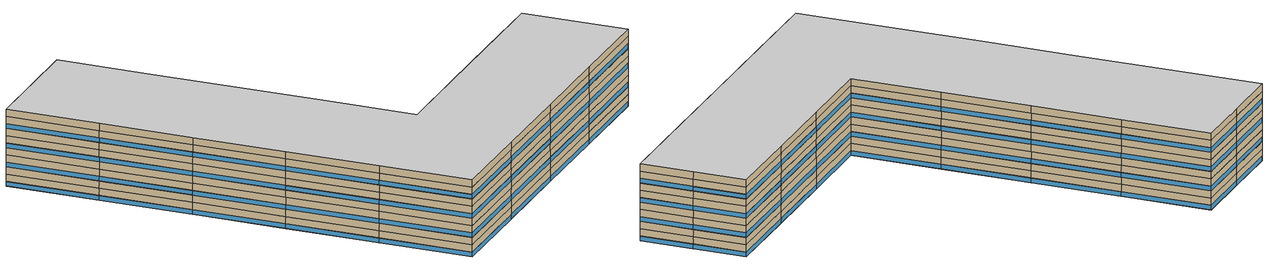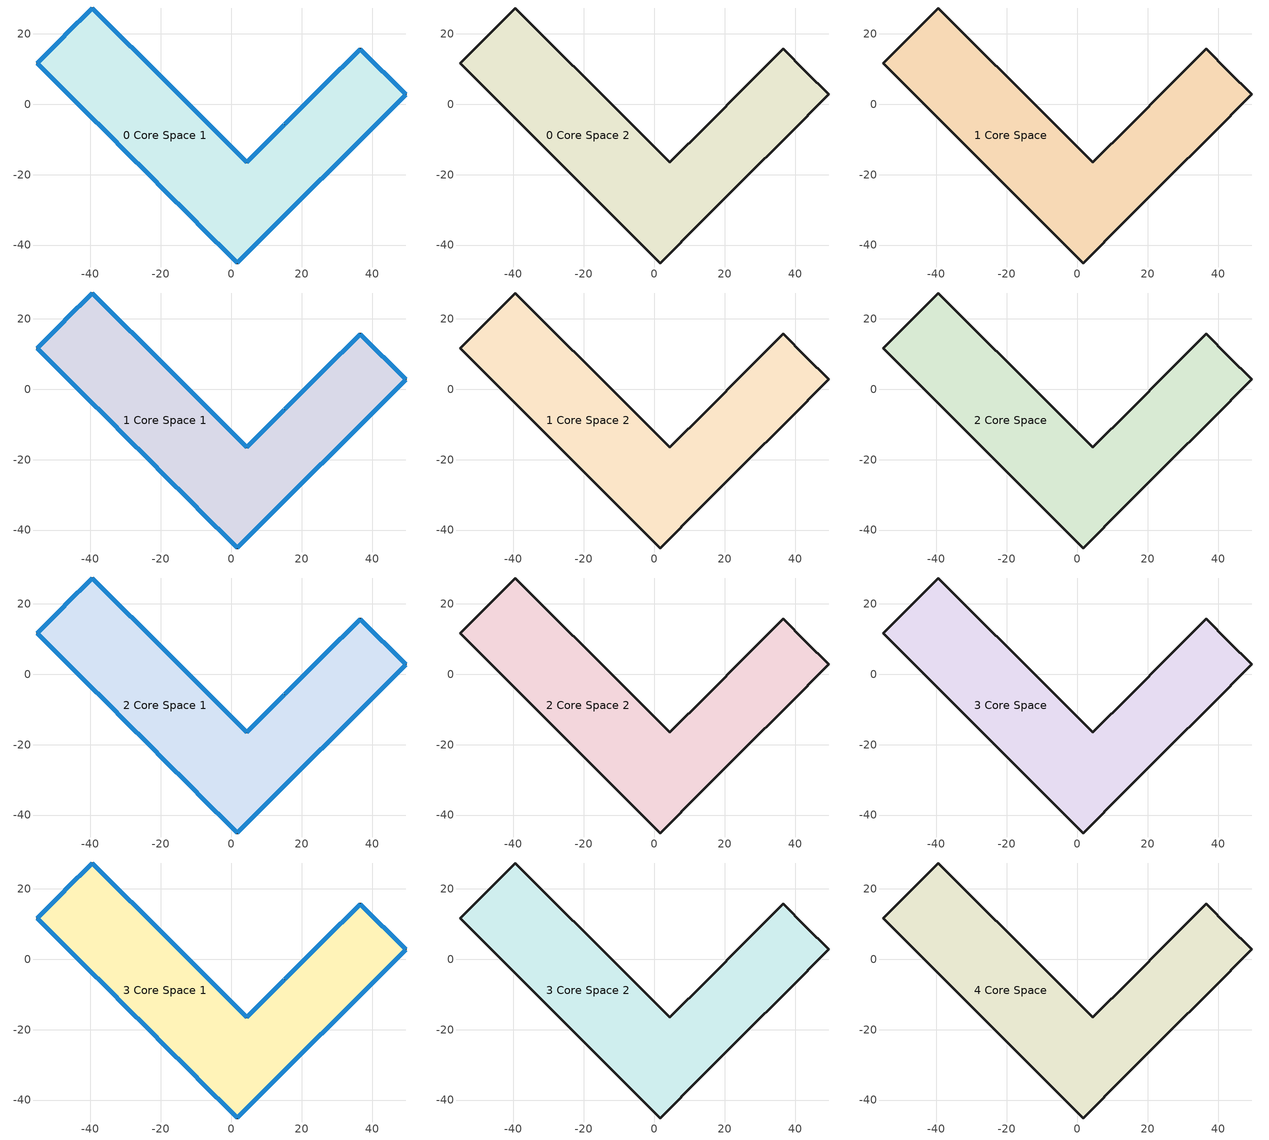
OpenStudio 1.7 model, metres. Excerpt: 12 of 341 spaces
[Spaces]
0 Core Space 1
 floor to 0 Core Space: -55.06,11.67 -47.23,19.49 -39.41,27.31 -28.45,16.36 -17.5,5.4 -6.54,-5.56 4.42,-16.51 15.15,-5.78 25.89,4.95 36.62,15.69 43.09,9.22 49.55,2.76 37.59,-9.2 25.63,-21.17 13.67,-33.13 1.7,-45.09 -9.65,-33.74 -21,-22.39 -32.35,-11.04 -43.7,0.32 z1.25
 wall outside: -47.23,19.49 -55.06,11.67 -43.7,0.32 -32.35,-11.04 -21,-22.39 -9.65,-33.74 1.7,-45.09 13.67,-33.13 25.63,-21.17 37.59,-9.2 49.55,2.76 43.09,9.22 36.62,15.69 25.89,4.95 15.15,-5.78 4.42,-16.51 -6.54,-5.56 -17.5,5.4 -28.45,16.36 -39.41,27.31 -47.23,19.49 z1.25:2.08
 window: -17.51,5.42 -28.43,16.34 / -9.63,-33.76 1.68,-45.07 / 25.65,-21.15 37.57,-9.22 / 4.4,-16.5 -6.52,-5.58 / 49.53,2.78 43.11,9.21 / 36.6,15.67 25.91,4.97 / 1.72,-45.07 13.65,-33.15 / -39.43,27.3 -47.21,19.51 / 15.14,-5.8 4.44,-16.5 / 37.61,-9.19 49.53,2.74 / -43.69,0.3 -32.37,-11.02 / -47.25,19.47 -55.04,11.69 / -20.98,-22.41 -9.67,-33.72 / -55.04,11.65 -43.72,0.33 / -6.56,-5.54 -17.48,5.38 / -32.33,-11.05 -21.02,-22.37 / 13.68,-33.11 25.61,-21.18 / -28.47,16.37 -39.39,27.3 / 25.87,4.94 15.17,-5.76 / 43.07,9.24 36.64,15.67 z1.27:2.05
0 Core Space 2
 floor to 0 Core Space 1: -55.06,11.67 -47.23,19.49 -39.41,27.31 -28.45,16.36 -17.5,5.4 -6.54,-5.56 4.42,-16.51 15.15,-5.78 25.89,4.95 36.62,15.69 43.09,9.22 49.55,2.76 37.59,-9.2 25.63,-21.17 13.67,-33.13 1.7,-45.09 -9.65,-33.74 -21,-22.39 -32.35,-11.04 -43.7,0.32 z2.08
 wall outside: -47.23,19.49 -55.06,11.67 -43.7,0.32 -32.35,-11.04 -21,-22.39 -9.65,-33.74 1.7,-45.09 13.67,-33.13 25.63,-21.17 37.59,-9.2 49.55,2.76 43.09,9.22 36.62,15.69 25.89,4.95 15.15,-5.78 4.42,-16.51 -6.54,-5.56 -17.5,5.4 -28.45,16.36 -39.41,27.31 -47.23,19.49 z2.08:3.33
1 Core Space
 floor to 0 Core Space 2: -55.06,11.67 -47.23,19.49 -39.41,27.31 -28.45,16.36 -17.5,5.4 -6.54,-5.56 4.42,-16.51 15.15,-5.78 25.89,4.95 36.62,15.69 43.09,9.22 49.55,2.76 37.59,-9.2 25.63,-21.17 13.67,-33.13 1.7,-45.09 -9.65,-33.74 -21,-22.39 -32.35,-11.04 -43.7,0.32 z3.33
 wall outside: -47.23,19.49 -55.06,11.67 -43.7,0.32 -32.35,-11.04 -21,-22.39 -9.65,-33.74 1.7,-45.09 13.67,-33.13 25.63,-21.17 37.59,-9.2 49.55,2.76 43.09,9.22 36.62,15.69 25.89,4.95 15.15,-5.78 4.42,-16.51 -6.54,-5.56 -17.5,5.4 -28.45,16.36 -39.41,27.31 -47.23,19.49 z3.33:4.58
1 Core Space 1
 floor to 1 Core Space: -55.06,11.67 -47.23,19.49 -39.41,27.31 -28.45,16.36 -17.5,5.4 -6.54,-5.56 4.42,-16.51 15.15,-5.78 25.89,4.95 36.62,15.69 43.09,9.22 49.55,2.76 37.59,-9.2 25.63,-21.17 13.67,-33.13 1.7,-45.09 -9.65,-33.74 -21,-22.39 -32.35,-11.04 -43.7,0.32 z4.58
 wall outside: -47.23,19.49 -55.06,11.67 -43.7,0.32 -32.35,-11.04 -21,-22.39 -9.65,-33.74 1.7,-45.09 13.67,-33.13 25.63,-21.17 37.59,-9.2 49.55,2.76 43.09,9.22 36.62,15.69 25.89,4.95 15.15,-5.78 4.42,-16.51 -6.54,-5.56 -17.5,5.4 -28.45,16.36 -39.41,27.31 -47.23,19.49 z4.58:5.41
 window: -6.56,-5.54 -17.48,5.38 / 4.4,-16.5 -6.52,-5.58 / 49.53,2.78 43.11,9.21 / 1.72,-45.07 13.65,-33.15 / 36.6,15.67 25.91,4.97 / 15.14,-5.8 4.44,-16.5 / -20.98,-22.41 -9.67,-33.72 / -28.47,16.37 -39.39,27.3 / -43.69,0.3 -32.37,-11.02 / -39.43,27.3 -47.21,19.51 / 25.87,4.94 15.17,-5.76 / 43.07,9.24 36.64,15.67 / -9.63,-33.76 1.68,-45.07 / -17.51,5.42 -28.43,16.34 / 25.65,-21.15 37.57,-9.22 / 13.68,-33.11 25.61,-21.18 / -55.04,11.65 -43.72,0.33 / -32.33,-11.05 -21.02,-22.37 / -47.25,19.47 -55.04,11.69 / 37.61,-9.19 49.53,2.74 z4.6:5.38
1 Core Space 2
 floor to 1 Core Space 1: -55.06,11.67 -47.23,19.49 -39.41,27.31 -28.45,16.36 -17.5,5.4 -6.54,-5.56 4.42,-16.51 15.15,-5.78 25.89,4.95 36.62,15.69 43.09,9.22 49.55,2.76 37.59,-9.2 25.63,-21.17 13.67,-33.13 1.7,-45.09 -9.65,-33.74 -21,-22.39 -32.35,-11.04 -43.7,0.32 z5.41
 wall outside: -47.23,19.49 -55.06,11.67 -43.7,0.32 -32.35,-11.04 -21,-22.39 -9.65,-33.74 1.7,-45.09 13.67,-33.13 25.63,-21.17 37.59,-9.2 49.55,2.76 43.09,9.22 36.62,15.69 25.89,4.95 15.15,-5.78 4.42,-16.51 -6.54,-5.56 -17.5,5.4 -28.45,16.36 -39.41,27.31 -47.23,19.49 z5.41:6.66
2 Core Space
 floor to 1 Core Space 2: -55.06,11.67 -47.23,19.49 -39.41,27.31 -28.45,16.36 -17.5,5.4 -6.54,-5.56 4.42,-16.51 15.15,-5.78 25.89,4.95 36.62,15.69 43.09,9.22 49.55,2.76 37.59,-9.2 25.63,-21.17 13.67,-33.13 1.7,-45.09 -9.65,-33.74 -21,-22.39 -32.35,-11.04 -43.7,0.32 z6.66
 wall outside: -47.23,19.49 -55.06,11.67 -43.7,0.32 -32.35,-11.04 -21,-22.39 -9.65,-33.74 1.7,-45.09 13.67,-33.13 25.63,-21.17 37.59,-9.2 49.55,2.76 43.09,9.22 36.62,15.69 25.89,4.95 15.15,-5.78 4.42,-16.51 -6.54,-5.56 -17.5,5.4 -28.45,16.36 -39.41,27.31 -47.23,19.49 z6.66:7.91
2 Core Space 1
 floor to 2 Core Space: -55.06,11.67 -47.23,19.49 -39.41,27.31 -28.45,16.36 -17.5,5.4 -6.54,-5.56 4.42,-16.51 15.15,-5.78 25.89,4.95 36.62,15.69 43.09,9.22 49.55,2.76 37.59,-9.2 25.63,-21.17 13.67,-33.13 1.7,-45.09 -9.65,-33.74 -21,-22.39 -32.35,-11.04 -43.7,0.32 z7.91
 wall outside: -47.23,19.49 -55.06,11.67 -43.7,0.32 -32.35,-11.04 -21,-22.39 -9.65,-33.74 1.7,-45.09 13.67,-33.13 25.63,-21.17 37.59,-9.2 49.55,2.76 43.09,9.22 36.62,15.69 25.89,4.95 15.15,-5.78 4.42,-16.51 -6.54,-5.56 -17.5,5.4 -28.45,16.36 -39.41,27.31 -47.23,19.49 z7.91:8.74
 window: 37.61,-9.19 49.53,2.74 / 15.14,-5.8 4.44,-16.5 / 25.65,-21.15 37.57,-9.22 / 43.07,9.24 36.64,15.67 / -17.51,5.42 -28.43,16.34 / -6.56,-5.54 -17.48,5.38 / 36.6,15.67 25.91,4.97 / -9.63,-33.76 1.68,-45.07 / -32.33,-11.05 -21.02,-22.37 / -55.04,11.65 -43.72,0.33 / -43.69,0.3 -32.37,-11.02 / -28.47,16.37 -39.39,27.3 / 4.4,-16.5 -6.52,-5.58 / 13.68,-33.11 25.61,-21.18 / 1.72,-45.07 13.65,-33.15 / -39.43,27.3 -47.21,19.51 / -47.25,19.47 -55.04,11.69 / -20.98,-22.41 -9.67,-33.72 / 49.53,2.78 43.11,9.21 / 25.87,4.94 15.17,-5.76 z7.93:8.71
2 Core Space 2
 floor to 2 Core Space 1: -55.06,11.67 -47.23,19.49 -39.41,27.31 -28.45,16.36 -17.5,5.4 -6.54,-5.56 4.42,-16.51 15.15,-5.78 25.89,4.95 36.62,15.69 43.09,9.22 49.55,2.76 37.59,-9.2 25.63,-21.17 13.67,-33.13 1.7,-45.09 -9.65,-33.74 -21,-22.39 -32.35,-11.04 -43.7,0.32 z8.74
 wall outside: -47.23,19.49 -55.06,11.67 -43.7,0.32 -32.35,-11.04 -21,-22.39 -9.65,-33.74 1.7,-45.09 13.67,-33.13 25.63,-21.17 37.59,-9.2 49.55,2.76 43.09,9.22 36.62,15.69 25.89,4.95 15.15,-5.78 4.42,-16.51 -6.54,-5.56 -17.5,5.4 -28.45,16.36 -39.41,27.31 -47.23,19.49 z8.74:9.99
3 Core Space
 floor to 2 Core Space 2: -55.06,11.67 -47.23,19.49 -39.41,27.31 -28.45,16.36 -17.5,5.4 -6.54,-5.56 4.42,-16.51 15.15,-5.78 25.89,4.95 36.62,15.69 43.09,9.22 49.55,2.76 37.59,-9.2 25.63,-21.17 13.67,-33.13 1.7,-45.09 -9.65,-33.74 -21,-22.39 -32.35,-11.04 -43.7,0.32 z9.99
 wall outside: -47.23,19.49 -55.06,11.67 -43.7,0.32 -32.35,-11.04 -21,-22.39 -9.65,-33.74 1.7,-45.09 13.67,-33.13 25.63,-21.17 37.59,-9.2 49.55,2.76 43.09,9.22 36.62,15.69 25.89,4.95 15.15,-5.78 4.42,-16.51 -6.54,-5.56 -17.5,5.4 -28.45,16.36 -39.41,27.31 -47.23,19.49 z9.99:11.24
3 Core Space 1
 floor to 3 Core Space: -55.06,11.67 -47.23,19.49 -39.41,27.31 -28.45,16.36 -17.5,5.4 -6.54,-5.56 4.42,-16.51 15.15,-5.78 25.89,4.95 36.62,15.69 43.09,9.22 49.55,2.76 37.59,-9.2 25.63,-21.17 13.67,-33.13 1.7,-45.09 -9.65,-33.74 -21,-22.39 -32.35,-11.04 -43.7,0.32 z11.24
 wall outside: -47.23,19.49 -55.06,11.67 -43.7,0.32 -32.35,-11.04 -21,-22.39 -9.65,-33.74 1.7,-45.09 13.67,-33.13 25.63,-21.17 37.59,-9.2 49.55,2.76 43.09,9.22 36.62,15.69 25.89,4.95 15.15,-5.78 4.42,-16.51 -6.54,-5.56 -17.5,5.4 -28.45,16.36 -39.41,27.31 -47.23,19.49 z11.24:12.07
 window: -20.98,-22.41 -9.67,-33.72 / 25.65,-21.15 37.57,-9.22 / 43.07,9.24 36.64,15.67 / -6.56,-5.54 -17.48,5.38 / 15.14,-5.8 4.44,-16.5 / -43.69,0.3 -32.37,-11.02 / 4.4,-16.5 -6.52,-5.58 / -47.25,19.47 -55.04,11.69 / 25.87,4.94 15.17,-5.76 / 36.6,15.67 25.91,4.97 / -9.63,-33.76 1.68,-45.07 / -55.04,11.65 -43.72,0.33 / -39.43,27.3 -47.21,19.51 / 37.61,-9.19 49.53,2.74 / -32.33,-11.05 -21.02,-22.37 / -28.47,16.37 -39.39,27.3 / 13.68,-33.11 25.61,-21.18 / 1.72,-45.07 13.65,-33.15 / 49.53,2.78 43.11,9.21 / -17.51,5.42 -28.43,16.34 z11.26:12.04
3 Core Space 2
 floor to 3 Core Space 1: -55.06,11.67 -47.23,19.49 -39.41,27.31 -28.45,16.36 -17.5,5.4 -6.54,-5.56 4.42,-16.51 15.15,-5.78 25.89,4.95 36.62,15.69 43.09,9.22 49.55,2.76 37.59,-9.2 25.63,-21.17 13.67,-33.13 1.7,-45.09 -9.65,-33.74 -21,-22.39 -32.35,-11.04 -43.7,0.32 z12.07
 wall outside: -47.23,19.49 -55.06,11.67 -43.7,0.32 -32.35,-11.04 -21,-22.39 -9.65,-33.74 1.7,-45.09 13.67,-33.13 25.63,-21.17 37.59,-9.2 49.55,2.76 43.09,9.22 36.62,15.69 25.89,4.95 15.15,-5.78 4.42,-16.51 -6.54,-5.56 -17.5,5.4 -28.45,16.36 -39.41,27.31 -47.23,19.49 z12.07:13.32
4 Core Space
 floor to 3 Core Space 2: -55.06,11.67 -47.23,19.49 -39.41,27.31 -28.45,16.36 -17.5,5.4 -6.54,-5.56 4.42,-16.51 15.15,-5.78 25.89,4.95 36.62,15.69 43.09,9.22 49.55,2.76 37.59,-9.2 25.63,-21.17 13.67,-33.13 1.7,-45.09 -9.65,-33.74 -21,-22.39 -32.35,-11.04 -43.7,0.32 z13.32
 wall outside: -47.23,19.49 -55.06,11.67 -43.7,0.32 -32.35,-11.04 -21,-22.39 -9.65,-33.74 1.7,-45.09 13.67,-33.13 25.63,-21.17 37.59,-9.2 49.55,2.76 43.09,9.22 36.62,15.69 25.89,4.95 15.15,-5.78 4.42,-16.51 -6.54,-5.56 -17.5,5.4 -28.45,16.36 -39.41,27.31 -47.23,19.49 z13.32:14.57
 ceiling to 4 Core Space 1: -43.7,0.32 -32.35,-11.04 -21,-22.39 -9.65,-33.74 1.7,-45.09 13.67,-33.13 25.63,-21.17 37.59,-9.2 49.55,2.76 43.09,9.22 36.62,15.69 25.89,4.95 15.15,-5.78 4.42,-16.51 -6.54,-5.56 -17.5,5.4 -28.45,16.36 -39.41,27.31 -47.23,19.49 -55.06,11.67 z14.57
[Building]
Building 1: North Axis {deg}=0; Default Construction Set=MyConsturction
[Construction]
ASHRAE 90.1-2004 ExtWall Mass ClimateZone 6: 1IN Stucco, 8IN CONCRETE HW RefBldg, Mass NonRes Wall Insulation-1.69, 1/2IN Gypsum
Interior Window: Clear 3mm
Interior Partition: G05 25mm wood
Exterior Door: F08 Metal surface, I01 25mm insulation board
ASHRAE 90.1-2004 ExtWindow ClimateZone 4-6: Fixed Window 3.24/0.39/0.31
[Material] Thermal Absorptance=0.9
Name | Roughness | Thickness {m} | Conductivity {W/m-K} | Density {kg/m3} | Specific Heat {J/kg-K} | Solar Absorptance | Visible Absorptance
1IN Stucco | Smooth | 0.0253 | 0.6918 | 1858 | 837 | 0.92 | 0.92
8IN CONCRETE HW RefBldg | Rough | 0.2032 | 1.311 | 2240 | 836.8 | 0.7 | 0.7
Mass NonRes Wall Insulation-1.69 | MediumRough | 0.0623673 | 0.049 | 265 | 836.8 | 0.7 | 0.7
1/2IN Gypsum | Smooth | 0.0127 | 0.16 | 784.9 | 830 | 0.4 | 0.4
G05 25mm wood | MediumSmooth | 0.0254 | 0.15 | 608 | 1630 | 0.5 | 0.5
F08 Metal surface | Smooth | 0.0008 | 45.28 | 7824 | 500 | 0.7 | 0.7
I01 25mm insulation board | MediumRough | 0.0254 | 0.03 | 43 | 1210 | 0.6 | 0.6
[WindowMaterial:SimpleGlazingSystem]
Fixed Window 3.24/0.39/0.31: U-Factor {W/m2-K}=3.23646; Solar Heat Gain Coefficient=0.39; Visible Transmittance=0.31
[WindowMaterial:Glazing]
Clear 3mm: Optical Data Type=SpectralAverage; Thickness {m}=0.003; Solar Transmittance at Normal Incidence=0.837; Front Side Solar Reflectance at Normal Incidence=0.075; Back Side Solar Reflectance at Normal Incidence=0; Visible Transmittance at Normal Incidence=0.898; Front Side Visible Reflectance at Normal Incidence=0.081; Back Side Visible Reflectance at Normal Incidence=0; Infrared Transmittance at Normal Incidence=0; Front Side Infrared Hemispherical Emissivity=0.84; Back Side Infrared Hemispherical Emissivity=0.84; Conductivity {W/m-K}=0.9; Dirt Correction Factor for Solar and Visible Transmittance=1; Solar Diffusing=No
[DefaultConstructionSet]
MyConsturction: Default Exterior Surface Constructions=Default Surface Constructions 1; Default Interior Surface Constructions=Default Surface Constructions 1; Default Ground Contact Surface Constructions=Default Surface Constructions 1; Default Exterior SubSurface Constructions=Default Sub Surface Constructions 1; Default Interior SubSurface Constructions=Default Sub Surface Constructions 1; Interior Partition Construction=Interior Partition
[DefaultSurfaceConstructions]
Default Surface Constructions 1: Floor Construction=ASHRAE 90.1-2004 ExtWall Mass ClimateZone 6; Wall Construction=ASHRAE 90.1-2004 ExtWall Mass ClimateZone 6; Roof Ceiling Construction=ASHRAE 90.1-2004 ExtWall Mass ClimateZone 6
[DefaultSubSurfaceConstructions]
Default Sub Surface Constructions 1: Fixed Window Construction=ASHRAE 90.1-2004 ExtWindow ClimateZone 4-6; Operable Window Construction=ASHRAE 90.1-2004 ExtWindow ClimateZone 4-6; Door Construction=Exterior Door; Glass Door Construction=ASHRAE 90.1-2004 ExtWindow ClimateZone 4-6; Skylight Construction=ASHRAE 90.1-2004 ExtWindow ClimateZone 4-6; Tubular Daylight Dome Construction=Interior Window; Tubular Daylight Diffuser Construction=Interior Window
[BuildingStory]
Name | Nominal Z Coordinate {m} | Nominal Floor to Floor Height {m}
LShape:Story 2 | 1.24875 | 0.8325
LShape:Story 3 | 2.08125 | 1.24875
LShape:Story 4 | 3.33 | 1.24875
LShape:Story 5 | 4.57875 | 0.8325
LShape:Story 6 | 5.41125 | 1.24875
LShape:Story 7 | 6.66 | 1.24875
LShape:Story 8 | 7.90875 | 0.8325
LShape:Story 9 | 8.74125 | 1.24875
LShape:Story 10 | 9.99 | 1.24875
LShape:Story 11 | 11.23875 | 0.8325
LShape:Story 12 | 12.07125 | 1.24875
LShape:Story 13 | 13.32 | 1.24875
[Space]
Name | Building Story | Thermal Zone
0 Core Space 1 | LShape:Story 2 | Thermal Zone 9
0 Core Space 2 | LShape:Story 3 | Thermal Zone 2
1 Core Space | LShape:Story 4 | Thermal Zone 3
1 Core Space 1 | LShape:Story 5 | Thermal Zone 12
1 Core Space 2 | LShape:Story 6 | Thermal Zone 6
2 Core Space | LShape:Story 7 | Thermal Zone 15
2 Core Space 1 | LShape:Story 8 | Thermal Zone 14
2 Core Space 2 | LShape:Story 9 | Thermal Zone 11
3 Core Space | LShape:Story 10 | Thermal Zone 13
3 Core Space 1 | LShape:Story 11 | Thermal Zone 4
3 Core Space 2 | LShape:Story 12 | Thermal Zone 10
4 Core Space | LShape:Story 13 | Thermal Zone 1
[ThermalZone] Use Ideal Air Loads=No
Thermal Zone 1; Thermal Zone 2; Thermal Zone 3; Thermal Zone 4; Thermal Zone 6; Thermal Zone 9; Thermal Zone 10; Thermal Zone 11; Thermal Zone 12; Thermal Zone 13; Thermal Zone 14; Thermal Zone 15
